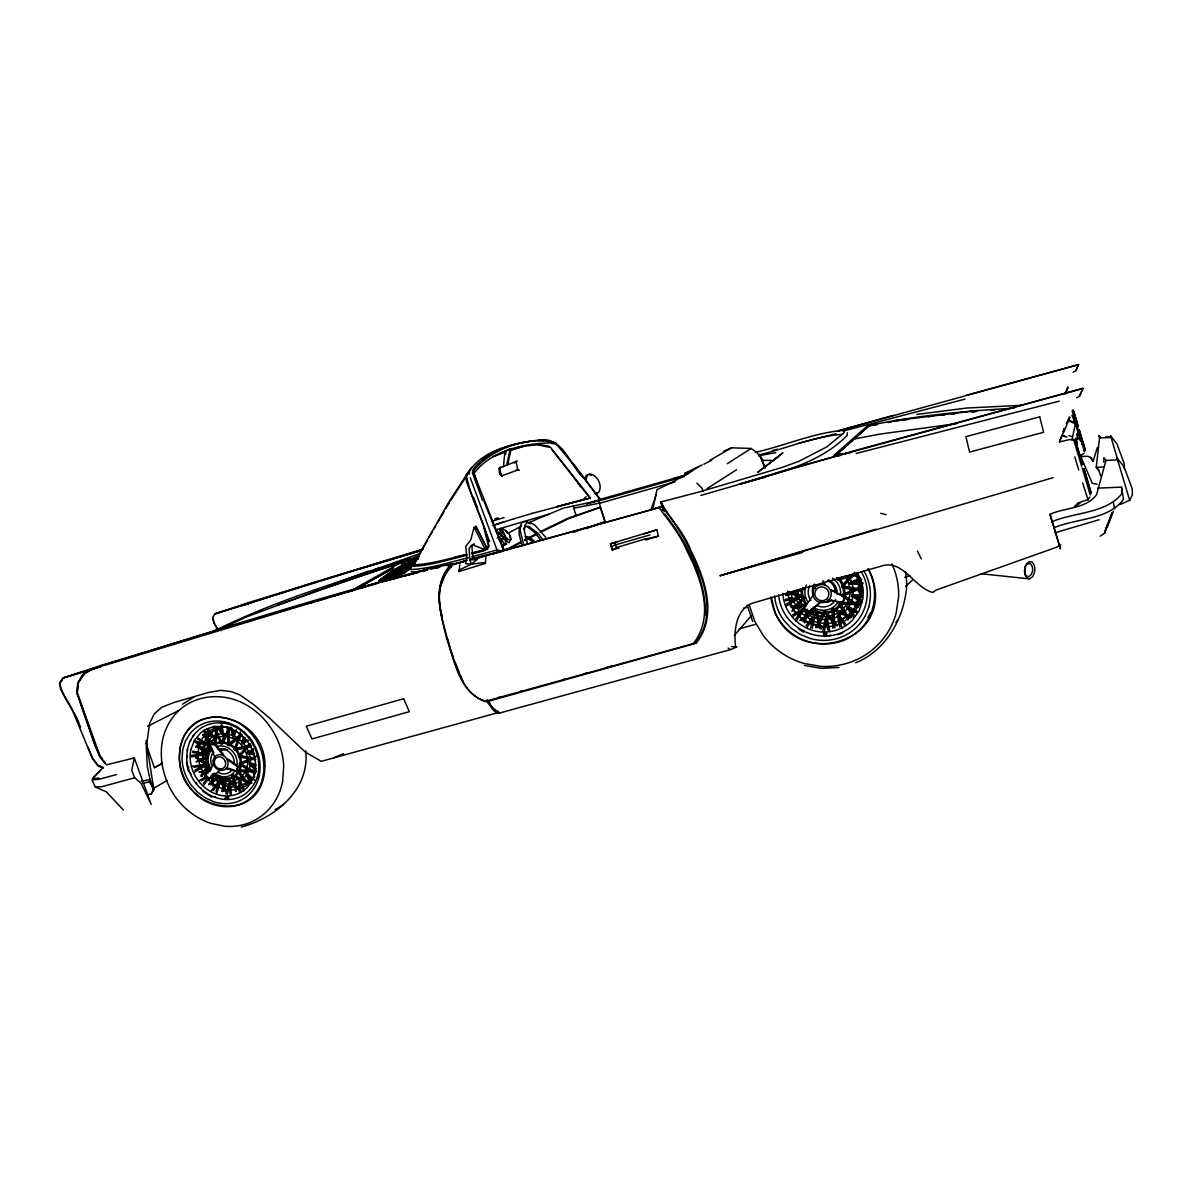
<?xml version="1.0" encoding="UTF-8"?>
<svg xmlns="http://www.w3.org/2000/svg" width="1192" height="1192" viewBox="0 0 1192 1192"><rect width="100%" height="100%" fill="white"/><g stroke="black" fill="none" stroke-linecap="round" stroke-linejoin="round"><path stroke-width="1.5" d="M499.955 467.89L500.64 473.522L502.383 476.487L499.642 474.029L498.897 468.426L500.238 466.996L499.955 467.89L517.149 461.036L514.348 462.988M407.589 565.068L407.589 563.28L416.336 560.538M402.613 567.63L402.628 565.827L414.965 562.013M395.982 571.132L396.012 569.299L413.788 563.816M211.833 784.798L212.057 776.23M390.782 574.44L390.827 572.667L412.596 565.872M386.908 576.928L386.968 575.155L410.674 567.75M833.312 626.918L833.938 608.62L834.802 627.886M212.951 785.841L213.577 773.474M1077.404 450.621L1076.838 444.571M757.68 472.434L771.477 461.811L771.582 460.335L763.252 460.395L756.771 452.438L751.124 448.445L731.62 447.82L723.44 451.276M255.714 759.349L238.281 755.46L255.46 758.142L239.503 764.728L239.622 763.118L256.489 756.115M1077.27 450.472L1076.838 442.828M459.799 564.829L458.935 571.579L485.368 563.399L485.949 555.785L484.071 555.412L473.969 558.258M1100.127 536.221L1104.507 533.241L1107.338 524.331M282.593 781.103L283.711 766.709A67.095 58.81 58.3 0 0 268.632 724.781M210.984 632.58C272.074 601.632 338.23 581.756 403.343 561.208L350.627 591.038M198.691 747.175L197.946 756.488L199.943 765.934L204.324 774.696A33.287 29.219 58.3 0 0 227.836 789.834C238.281 791.071 249.575 786.154 254.328 776.499M417.245 557.752L405.116 561.596L419.018 556.768M215.886 743.599L217.48 727.195M503.397 466.757L504.976 451.321M505.646 454.39L505.989 450.963M196.442 745.611L210.165 749.902L210.045 751.094L195.756 747.131M1098.949 435.706L1100.499 437.092L1098.964 435.765L1099.56 437.926L1096.238 467.324L1098.726 470.274L1100.693 475.906M255.669 772.386L239.696 763.103L239.532 764.504L254.954 773.951M585.689 480.376L587.507 474.803M226.107 796.882L225.199 798.804L226.674 799.162M214.053 744.344L215.975 729.012M847.423 432.741L847.065 435.512C818.546 464.493 776.737 472.926 739.353 484.295L765.726 477.083M1103.822 462.258L1103.881 457.653L1105.938 460.499L1096.566 494.71C1086.136 508.999 1064.814 507.434 1050.018 514.333L1060.344 548.633L1050.018 514.333M510.399 539.455L509.357 542.643L508.135 542.509L505.035 538.009M225.988 768.184L236.418 771.701L237.983 766.069L228.149 759.066L227.359 759.542L237.208 766.545M236.418 771.701L237.983 766.069M684.372 476.711L684.938 473.224L702.148 464.91M214.128 744.315L217.033 726.897M1076.614 397.77L1079.594 396.102L1082.917 388.383L856.959 450.055L738.399 484.459M824.551 630.583L827.024 617.694L829.915 631.581M804.63 621.986L807.178 609.216M822.569 631.939L825.534 617.769L828.023 630.434M652.709 509.669L656.971 489.674L673.659 481.508L698.84 466.668M812.274 628.258L814.911 615.951L807.103 627.201M506.689 465.074L510.176 449.012L511.189 448.669L507.688 464.701M810.694 628.11L813.451 615.43L806.12 625.785M827.829 599.963L842.953 602.943L844.547 596.67L830.392 589.697L844.323 597.028M842.953 602.943L844.547 596.67M223.649 791.413L226.867 777.706L222.114 791.488M257.71 778.212L259.364 771.135M134.309 757.948L131.731 770.39L134.696 777.735L141.163 783.397L151.205 804.391L134.309 757.948L106.565 764.832M221.846 791.384L225.467 777.154M474.982 528.786L474.088 527.222L470.795 539.916L465.789 546.353L466.787 557.707L465.55 563.622L471.183 564.263L483.758 562.52L485.368 563.399M190.377 741.469L190.795 739.934M146.139 740.515L153.857 789.611L149.477 781.907L150.103 779.553L147.361 767.007L146.273 747.071L149.626 723.32L154.349 713.74L161.829 707.258L174.151 702.446L208.511 692.477L220.744 690.347L231.218 691.628L239.994 694.936L254.447 705.202L270.271 718.716L305.316 752.092L321.274 761.33L497.854 712.697L498.48 711.594L494.874 710.045M804.809 622.954L808.161 610.483M227.314 794.349L230.563 782.563L231.293 795.109M803.333 621.837L806.701 609.619M215.961 791.875L219.432 780.253L210.939 791.116M1097.206 484.235L1092.289 483.356L1080.786 456.491L1087.789 456.268L1090.635 457.46L1093.153 461.319L1097.355 447.462M225.884 793.991L229.356 782.578L230.13 794.304M240.367 731.933L234.228 749.276L235.062 750.289L240.248 733.363M202.893 747.473L205.575 738.742A31.007 27.222 58.3 0 1 225.988 726.658M216.616 793.693L220.639 780.76L213.204 790.624M1060.969 437.211L1059.39 441.934L1069.731 439.565L1072.8 440.161M236.537 729.653L233.915 737.356L232.395 728.401M650.787 510.31L656.256 494.635M243.704 736.85L241.559 742.914L247.057 739.711M235.092 730.145L232.708 736.865L230.875 728.416M1062.921 431.847L1064.173 428.39L1064.367 430.595L1059.39 441.934M1072.13 438.865L1075.497 423.711L1071.951 415.337M1104.507 533.241L1112.076 512.739L1105.193 531.409M842.088 596.089L842.714 594.406L859.089 605.611M1107.1 527.52L1113.417 511.219M235.062 750.289L241.395 733.929L227.493 744.687L229.356 745.641L242.214 735.479M199.362 745.492L202.029 738.757L207.661 732.052L215.067 727.627M245.06 737.461L242.483 743.912L248.532 740.441M859 597.267L854.56 608.203A34.851 33.778 27.3 0 1 843.206 618.231M855.737 662.767C885.939 650.549 903.864 618.648 906.605 587.269A76.362 74.053 26.5 0 0 905.488 571.877M187.382 751.109L187.829 750.006M440.563 585.942L445.57 573.918L452.617 564.486L465.014 561.208L451.649 564.993C431.325 585.212 440.906 613.865 446.464 637.869C454.703 661.158 459.039 692.805 485.978 701.775M458.935 571.579L459.65 569.865L471.183 564.263L477.128 559.391L472.628 556.932M1079.594 396.102L1082.917 388.383M1064.367 430.595L1070.029 417.245M460.023 563.145L460.499 562.058L467.234 560.151M586.091 496.677L583.275 499.478L557.051 506.645L589.995 498.107L551.658 449.31M1073.128 372.232L1075.944 370.593L1078.536 364.618L966.086 395.357M1065.275 392.824L1067.898 386.819M1065.32 394.194L1068.077 387.951M1078.432 364.588L1075.944 370.593M1066.378 423.547L1069.298 417.096M525.18 540.632L526.685 537.339L530.44 537.845L535.312 542.137M815.671 627.439L822.942 612.613M256.355 771.641L237.044 771.567L237.834 769.987L256.161 770.375M1129.673 500.312L1132.4 494.844L1132.251 488.914L1123.996 466.683L1117.038 457.966L1129.673 500.312L1120.093 504.469M817.667 627.588L825.758 611.466L815.939 627.886M222.368 743.853L231.01 727.686M147.659 794.721L151.19 793.902L153.544 789.581L150.103 779.553L141.326 781.252M867.955 617.545L870.637 612.643M414.563 560.3L410.435 566.915L414.563 560.3L415.382 563.28M414.95 562.952L427.407 540.274M450.948 567.466L452.617 564.486L451.336 564.01L428.077 568.957L378.609 582.277L204.741 633.935L101.067 665.896L85.839 672.05L83.112 674.002L77.882 682.793L77.346 692.91L100.068 756.279M228.968 728.387L220.311 743.689L230.697 727.209M201.597 776.245L208.481 764.236L209.539 765.294L201.806 776.469M429.195 537.026L431.966 532.288M433.784 529.173L435.676 525.955M437.464 522.871L444.005 511.711M445.748 508.716L449.548 502.204L448.505 503.993M80.624 726.882L80.296 727.433C76.362 711.326 62.431 699.495 59.883 683.225M662.29 505.795L661.888 506.451C677.279 525.374 689.676 546.368 698.378 569.21C707.854 592.245 712.667 622.12 695.457 642.831L696.188 643.188C718.284 615.445 704.547 577.718 690.466 549.631C683.836 531.796 669.621 518.341 660.77 501.996L700.285 491.67L782.101 467.443L799.117 461.23L826.801 446.896L843.876 432.964L844.294 430.252C814.091 432.592 784.992 445.659 755.356 452.349M151.19 793.902L153.857 789.611M584.929 477.694L586.345 475.429L589.787 473.939C597.535 474.982 603.003 485.963 598.518 492.549L596.253 493.443M450.531 500.7L468.083 473.537M200.494 776.081L208.481 764.236M500.446 531.096L501.012 530.261L503.069 531.26L506.54 539.097M808.265 612.569L821.556 601.409L808.265 612.569L803.751 608.322L813.898 594.331M895.892 622.522L897.829 619.78M451.336 564.01C428.181 588.431 443.945 622.82 450.71 650.758C457.981 669.8 463.226 694.951 485.815 701.209L693.208 643.65C715.036 616.294 701.105 578.85 687.128 551.196C680.498 534.925 669.099 521.411 658.878 507.345L649.834 509.863M796.122 621.092L804.54 609.35L792.948 616.413M803.751 608.322L808.534 612.181M795.809 618.782L803.497 608.263L792.68 614.863M60.777 682.003L62.565 679.559M204.95 775.53L205.754 775.038L209.643 778.853L208.838 779.359L204.95 775.53L214.217 763.223M205.754 775.038L213.979 764.117M521.56 525.478L519.429 528.294L519.027 533.569L522.066 546.025M203.37 783.338L207.706 777.854M203.34 785.483L209.732 777.408M523.541 529.024L525.553 526.492L528.771 526.357L537.95 533.375L542.911 539.797M854.843 572.22L842.029 587.686L854.917 573.859M255.192 759.766L238.847 757.069L250.171 743.719M792.054 610.915L804.064 596.7L793.291 607.711L805.852 606.296M1089.92 497.094L1087.789 499.612L1077.821 503.084L1074.454 506.779L1080.041 503.158M734.332 635.44L751.228 615.817M1084.213 453.124L1079.475 456.298M102.81 767.857L92.38 778.599L98.996 778.063M237.089 771.135L237.968 770.166L249.426 784.619M842.535 584.825L852.206 574.35M238.385 755.743L249.62 743.689M471.764 467.264L466.281 474.669C470.408 499.314 485.457 521.336 488.854 546.264L487.811 548.32L484.071 550.734L472.047 553.922M238.787 757.203L250.767 744.717L233.915 748.948L251.348 745.76M792.263 611.198L803.706 599.278M413.713 564.233L411.613 566.379C430.267 565.827 448.684 559.54 466.892 555.293M94.183 776.573L100.545 770.151M241.231 827.039C274.026 818.502 308.087 791.235 306.001 754.178A67.825 59.749 58.3 0 0 305.822 750.841M850.239 618.007L832.195 609.455L833.506 608.278L851.535 616.949M208.972 783.889L217.153 776.573M905.488 586.464L912.297 580.355M226.033 798.074L225.199 798.804L228.655 798.625L226.584 798.938L228.089 796.331M210.507 784.694L219.715 776.677L218.508 775.351M249.128 783.129L231.978 776.096L233.23 775.009M472.852 557.633L477.128 559.391L469.976 560.076L468.992 548.737L471.168 545.474L474.446 543.969L471.898 546.279L472.852 557.633L469.976 560.076L471.183 564.263M208.838 779.359L221.593 769.138M771.477 461.811L782.965 452.781L757.71 472.39M413.55 562.147L417.766 558.869M769.049 463.748L778.287 456.655M84.945 673.331L77.763 683.299L77.227 693.193L94.913 744.434L99.979 755.996L105.522 763.655M208.734 784.545L219.715 776.677M1053.49 528.011C1075.363 518.222 1108.709 520.204 1123.445 499.299L1121.493 487.141L1097.668 488.124M800.294 619.825L813.808 610.2M1051.597 521.872C1074.26 511.979 1106.578 513.856 1122.447 492.967L1121.493 487.141M240.769 606.043L309.264 583.931L422.057 549.631M227.493 744.687L242.125 734.749M801.918 620.749L816.997 610.528L799.981 620.555M686.234 474.938L690.719 471.943M410.793 567.675C402.196 575.84 389.233 578.343 378.505 580.981C390.276 571.415 403.715 562.877 418.556 558.884M727.358 463.658L751.124 448.445M707.02 488.675L736.582 469.693M182.48 704.159L194.192 696.918M785.722 606.445L798.118 599.01L797.686 597.624L785.319 599.367M201.269 780.969L207.319 777.393M611.422 546.726L610.572 543.716L617.352 541.675L614.908 542.941L616.473 547.694L612.226 549.974L610.572 543.716L656.837 529.814L658.431 536.162L643.367 539.484L617.709 547.188L616.324 547.977L618.976 547.962L612.226 549.974L611.422 546.726L614.789 545.057L649.998 534.925M354.501 589.891L393.494 568.167M152.65 788.94L167.059 780.477M199.019 780.715L206.484 776.35M503.68 529.516L500.327 528.488L499.686 529.501L502.041 536.355L504.484 538.292L501.34 540.125L504.678 543.91L506.421 544.163L504.484 538.292L495.559 529.948L499.627 533.807M351.953 590.83L362.994 584.408M356.05 589.042L359.12 587.269M194.117 772.371L206.112 765.473L205.68 764.251L192.001 766.322M215.067 757.546L209.509 745.432L210.314 744.97M214.992 743.644L214.188 744.106L223.023 755.311L223.813 754.834L214.992 743.644L209.509 745.432M709.732 460.425L731.62 447.82M786.318 604.15L797.686 597.624L795.511 599.174L798.118 599.01L785.26 600.828M363.739 584.616L393.539 568.152M218.449 728.521L221.518 726.792M145.796 743.123L154.409 767.693L162.365 763.238M194.892 770.256L205.68 764.251L203.579 765.666L206.112 765.473L193.849 767.305M193.059 735.941L194.013 735.419M253.479 748.904L247.37 752.241L247.802 753.478L254.313 754.774M1060.761 544.923L1056.365 547.307L935.929 590.129L932.74 592.454C913.996 587.656 902.985 558.571 881.007 566.2L752.316 603.197C735.673 609.544 733.736 631.462 735.553 646.973L736.924 646.913L730.398 649.64L499.776 712.98L496.11 711.371L490.702 705.738M507.494 549.78L520.978 542.598M521.321 541.585L504.663 550.421M588.133 527.192L475.623 558.288L506.749 549.303L503.337 550.004M525.702 540.095L536.981 534.15M524.435 539.931L537.383 533.137M154.409 767.693L162.589 763.431M91.248 669.8L82.904 674.761L77.763 683.627L77.093 693.789L94.913 745.402L99.934 757.084L105.522 763.893M401.361 564.069L404.505 562.445L401.436 564.054M501.653 546.651L506.421 544.163M219.015 629.853L246.535 616.785M147.629 726.315L178.636 710.551M501.534 545.519L504.678 543.91M253.598 750.483L247.802 753.478L248.83 752.688A26.284 23.05 58.3 0 0 217.957 734.421M663.288 505.736L661.888 506.451L660.77 501.996L662.454 504.484M660.368 507.539L661.769 506.823L666.611 512.024M540.2 532.452L567.794 519.071L600.44 507.196L598.831 500.64L600.5 499.627L572.726 462.898M540.617 531.438L568.271 518.088L600.44 507.196L605.417 522.528M499.21 540.259L503.873 537.905L495.738 530.44M499.686 540.721L504.484 538.292M703.831 464.254L711.803 460.216M520.532 526.67L507.762 533.301L505.944 531.409M528.712 522.647L563.622 508.03L598.831 500.64L586.389 503.814L599.963 499.746M842.297 594.51L842.357 596.253L862.516 586.494M239.503 764.728L255.416 757.069M405.116 561.596L417.587 557.588M860.132 578.045L850.03 582.59L850.462 583.976L862.636 584.661M506.287 450.74L510.176 449.012M788.881 594.719L792.188 593.258M861.548 579.148L850.462 583.976L852.34 582.903L850.03 582.59L863.231 583.022M492.594 456.715L505.229 451.232M829.066 635.738L830.63 635.053M196.74 761.405L207.751 756.741L197.857 759.781L207.408 765.07M333.76 757.784L343.534 753.672M843.936 593.825L862.01 586.3M842.357 596.253L862.725 587.76M419.346 556.306L414.429 558.333L419.316 556.306M418.467 555.785L403.283 562.073L370.757 572.369L277.915 604.97M328.739 586.047L333.834 583.961M595.091 494.054L597.371 493.145M573.888 532.317L578.582 530.514M786.69 594.763L803.721 588.178L803.974 589.623M495.082 456.029L504.738 452.319M245.15 617.396L316.297 590.994L403.894 561.775L403.343 561.208M501.757 475.832L517.835 469.976L519.235 470.318L516.032 470.17M586.166 528.652L605.119 521.783L580.146 529.904M334.594 583.38L368.805 571.013M335.548 583.335L420.031 553.55M349.777 578.999L356.617 576.526M363.441 574.157L368.581 572.205M834.653 624.593L823.761 611.451L825.371 610.87M496.796 529.531L549.08 514.095M837.663 634.74L842.729 632.967M493.995 525.136L513.99 518.729M492.892 525.553L504.35 521.575M370.28 571.579L377.194 569.284M394.537 563.19L410.361 557.811M92.663 669.338L101.886 666.194L63.146 677.95L59.6 682.718L60.643 689.319L71.222 707.512L92.454 758.544L97.684 765.622L103.466 768.274M656.837 529.814L643.829 533.897M497.094 538.009L500.387 536.907M196.054 762.016L206.544 758.529M858.225 586.196L861.712 585.063M243.451 605.119L249.471 603.167M785.632 595.493L802.305 590.159M859.164 591.917L862.665 590.8M904.698 577.345L909.943 575.662M509.803 450.695L523.288 446.404M684.938 473.224L692.209 470.944M404.386 564.993L414.92 561.7M399.186 567.645L415.099 562.684M394.82 570.149L413.177 564.427M393.405 570.998L413.46 564.725M359.969 568.837L214.992 613.835L212.549 617.635L213.994 622.999L218.032 629.972M389.501 573.471L411.329 566.662M384.241 576.943L409.765 568.971M382.781 577.792L408.379 569.821M379.026 581.07L404.907 573.024M406.07 564.099L414.831 561.387M400.899 566.736L415.025 562.386M397.517 568.45L413.49 563.518M392.123 571.773L413.862 565.068M388.19 574.261L410.093 567.526M385.552 576.004L411.046 568.167M381.365 578.642L407.053 570.745M380.471 579.446L406.144 571.564M379.935 580.146L405.772 572.205M103.54 665.702L307.134 604.016M390.365 578.835L395.55 577.256M739.338 484.28L782.995 470.81L1082.813 388.488M743.629 608.233L747.146 607.16M787.703 594.778L791.22 593.705M1099.143 519.757L1055.293 532.675M492.132 521.172L504.112 517.566M359.895 568.867L421.864 550.287M359.507 569.046L421.491 550.451M1053.177 477.649L720.162 575.662L875.882 529.203M785.364 593.705L803.721 588.178M423.205 549.095L248.905 602.496L214.992 613.835L249.396 603.197M375.018 569.269L380.322 567.675M658.431 536.162L645.826 539.931L646.854 538.739L645.185 538.963M307.655 603.793L312.93 602.228M316.446 601.185L325.237 598.578M332.27 596.492L341.061 593.884M348.094 591.798L353.368 590.234M360.401 588.148L377.998 582.948M308.803 603.539L379.19 582.799M494.665 518.833L498.137 517.82M513.558 518.833L532.481 513.32M100.828 666.417L63.146 677.95L101.871 665.121C210.135 632.877 317.445 596.849 427.198 569.925L421.73 571.46M700.822 495.44L737.595 484.816M759.408 454.808C786.839 448.326 814.062 436.257 842.118 434.365M672.586 478.841L684.998 475.295L600.604 499.239M652.858 509.371L661.769 506.823L506.913 549.899M499.642 474.029L501.012 473.641M598.727 500.908L683.24 476.875M599.025 503.441L675.03 481.866M477.307 558.243L485.949 555.785M696.188 643.188L488.541 701.209L487.647 700.509M893.374 415.397L838.006 430.923L1078.536 364.618M772.237 450.665L777.437 449.205M498.539 539.395L503.873 537.905M720.162 575.662L802.723 552.432M590.934 526.342L651.085 509.878M498.316 697.543L501.877 696.56M519.682 691.613L523.243 690.63M562.549 679.708L566.14 678.71M584.08 673.733L587.656 672.735M605.596 667.758L612.763 665.777M739.07 628.869L755.058 624.474M531.96 513.454L590.442 498.003L550.406 447.268L548.082 445.957L538.68 444.631L523.973 446.18L510.34 449.846M134.696 777.735L101.931 786.69L95.36 787.122L92.022 779.896L98.772 779.359L116.607 774.532M468.322 557.722C448.997 562.475 429.463 568.882 409.556 569.627M471.913 556.753L496.99 549.989L502.681 551.091M594.912 501.251L600.187 499.835C586.702 481.374 572.682 463.286 557.782 445.942C555.606 443.692 552.388 443.513 549.497 442.932C522.677 443.439 490.568 451.172 473.835 473.567L504.261 550.436M843.131 431.087L965.028 399.111M381.082 582.277L400.601 577.062M404.013 576.183L418.332 572.324M489.644 541.555L466.415 481.538L465.7 476.308L468.083 472.36L448.579 502.532L413.132 564.889C431.206 564.188 449.146 558.527 466.787 554.355M472.181 552.924L484.742 549.601L488.556 546.01L483.505 526.626M385.031 581.04L395.565 578.269M399.082 577.345L418.422 572.264M421.938 571.341L427.213 569.955M475.906 558.363L481.285 556.947M484.861 555.993L502.786 551.285M798.268 443.424L835.994 433.679M869.281 426.125L871.278 425.604M464.82 561.119L452.215 564.412C439.163 578.552 436.302 598.548 442.411 616.383M856.228 453.452L1059.271 401.138M491.685 554.071L496.915 552.745M858.106 573.069L836.62 578.433L858.166 574.529M455.284 557.305L460.485 556.023M454.212 557.677L466.355 554.667M471.555 553.371L483.699 550.346M837.767 580.102L858.449 574.946M235.182 750.364L251.184 746.386M142.533 783.338L149.477 781.907M873.751 424.263L867.299 425.991L833.789 455.448L849.956 452.856M758.38 455.791L775.783 452.677M430.521 569.195L439.014 567.392M436.242 567.958L439.878 567.183M447.149 565.649L450.8 564.874M573.456 505.646L573.71 508.194L599.129 503.188M848.525 452.975L835.547 455.016L868.789 425.633C916.559 415.427 965.535 410.957 1014.258 408.171M853.502 439.148L879.8 434.126L957.057 423.562M661.769 506.823L658.878 507.345M232.112 775.634L233.349 775.396L237.014 788.821L225.243 777.646L240.382 791.116M873.825 425.067L877.461 424.412L873.721 425.097M427.183 569.821L414.697 572.086L411.3 571.683M888.204 422.475L891.825 421.819M214.739 725.958L221.935 743.748L221.056 743.912L213.264 726.658M837.306 456.029L840.122 455.582M190.675 756.965L204.324 754.998L192.463 752.286M893.523 420.776L977.827 410.48M893.806 421.447L899.051 420.746M902.672 420.255L908.274 419.45M928.166 416.723L933.589 415.978M790.892 606.311L806.746 604.18M916.782 414.414L966.816 408.022L1023.302 405.235M190.482 755.46L204.428 753.731L192.821 751.124M940.741 415.159L944.302 414.786M951.41 414.011L954.971 413.639L951.261 414.056M970.973 411.91L976.308 411.344M940.562 415.218L944.124 414.831M972.642 411.762L976.203 411.374M228.79 797.314L225.392 797.239M199.109 771.865L209.315 770.941M534.284 440.757C511.159 443.96 482.879 450.561 469.32 471.257L469.425 474.178M537.652 440.474L544.118 440.459M826.816 635.157L823.523 634.621M990.835 410.346L994.471 410.123L990.701 410.391M1105.938 460.499L1117.574 459.799M202.536 773.042L207.93 772.744M791.16 606.862L805.777 606.087M839.004 667.445L821.541 668.31L804.377 665.449M1105.684 436.883L1110.87 436.689L1110.646 435.944L1116.844 443.692L1124.19 463.494L1124.324 468.799M237.044 771.567L256.429 770.807M1099.56 437.926L1111.108 437.524L1118.2 461.304M786.422 594.51L791.846 594.316M860.386 603.435L838.796 604.135L859.939 604.493M1103.196 467.041L1096.223 467.249L1098.726 470.274M788.493 597.877L792.159 597.877M826.98 633.682L823.612 633.28M199.243 772.237L208.049 772.356M841.314 602.452L860.579 603.003M225.02 790.996L218.196 775.858L219.835 775.918M861.786 595.3L851.416 594.57L862.084 600.261M862.084 596.79L851.177 596.03L862.397 602.422M214.471 796.852L215.618 796.927M495.544 712.294L499.776 712.98M538.054 444.839L549.929 447.417M981.314 573.769L1029.113 578.85M731.754 646.526L735.553 646.973M794.066 607.98L799.415 608.665M526.089 538.903L529.561 539.41L533.062 542.464M524.987 536.787L528.98 537.398A20.592 6.809 61.7 0 1 534.195 541.987M254.596 753.359L247.37 752.241L248.83 752.688A26.284 23.05 58.3 0 1 235.047 783.442A26.284 23.05 58.3 0 1 211.565 776.499M856.079 601.677L859.7 602.243M843.623 587.969L861.935 591.277M862.874 589.593L841.522 585.719L862.859 591.008M831.435 600.261L843.191 602.571M256.056 765.502L249.009 764.072L255.565 770.047M195.771 746.892L210.165 749.902M588.654 474.55L591.381 475.146M255.61 764.221L249.128 762.791L256.28 768.691M195.369 742.601L206.991 745.209L197.708 739.04M194.147 740.768L207.557 744.121L197.023 737.356M880.828 513.275L886.178 514.735M823.702 626.903L808.012 622.447A45.236 43.866 26.7 0 1 804.898 620.63M1068.971 435.587L1072.13 436.615M236.314 786.303L242.691 788.389M790.43 591.739L802.737 595.866M226.778 767.693L237.193 771.209M1061.774 435.289L1066.944 437.077M1061.625 435.393L1065.097 436.63M1068.524 420.225L1075.691 422.847L1075.81 423.965L1068.568 420.776M788.508 592.752L804.57 598.652L787.986 591.634M231.978 776.096L250.096 782.742M832.195 609.455L851.624 617.441M472.852 544.878L485.591 549.899M95.36 787.122L106.282 791.786L123.417 810.009M234.899 775.739L251.661 782.98M497.854 712.697L494.188 711.102L487.141 701.909M228.417 722.814L236.806 726.539L244.435 732.171M228.849 727.09L229.013 745.522L228.015 745.075L227.21 726.897M97.789 765.011L103.421 767.633M499.15 712.578L495.276 710.745L491.104 706.439L487.23 699.808M196.278 757.68L207.468 763.178M98.742 765.89L103.168 768.065M526.775 526.268L535.223 533.018L540.617 540.006M856.929 613.06L846.499 607.101L853.576 616.905M530.663 523.809L526.864 521.649L522.96 521.723L520.636 524.733L520.144 530.5L523.705 544.669M858.463 612.271L847.288 605.834L854.932 615.906M798.908 629.287L803.572 632.058M195.518 757.769L208.987 765.964M202.998 731.247L213.532 738.042L206.738 728.491M202.878 791.384L211.863 797.18M200.122 787.465L201.21 788.165M239.696 763.103L255.013 773.548M203.981 730.115L214.545 737.446L208.108 728.714M843.549 597.117L858.255 607.369M728.163 648.076L730.398 649.64M555.919 443.096C528.935 434.946 490.553 449.041 473.418 471.034L478.752 487.752M662.052 509.55L664.838 511.592M210.597 776.096L221.444 784.187A31.007 27.222 58.3 0 0 254.552 775.068M842.714 594.406L858.434 606.922M202.864 734.957L213.83 744.195M252.779 779.821L245.805 773.697L250.305 783.695M255.535 781.013L246.371 772.595L251.721 783.218M202.715 735.136L213.279 744.836M696.933 483.296L701.775 487.915L703.206 491.119M228.015 778.361L240.441 790.773M802.976 630.225L804.183 631.417M203.936 734.034L213.949 744.091M823.761 611.451L837.097 625.889M99.979 755.996L102.303 758.693M824.328 635.828L824.775 632.505L826.101 632.609L825.743 635.917M826.399 612.122L837.216 625.368M197.649 743.018L207.304 755.221M664.942 514.035C686.979 542.822 705.59 577.777 705.44 614.819M1073.992 420.344L1075.08 423.771M585.257 479.467C571.102 467.92 564.978 440.22 543.805 439.669C518.55 441.86 487.796 448.386 472.553 470.423L472.524 473.164L482.522 500.357M545.787 537.383L535.119 525.329L530.485 522.692L526.879 522.767L524.778 525.568L524.301 530.857L527.385 543.328M96.746 763.64L92.603 758.127L87.984 747.265M238.191 772.61L248.16 785.886M216.288 726.36L222.71 735.106L220.848 725.794M197.336 744.344L207.557 758.35L197.47 743.435M844.577 625.025L837.291 614.863L839.838 627.037M845.62 623.982L838.587 614.163L841.91 628.437M1088.147 500.133L1082.634 482.894M249.113 737.058L253.3 743.197M237.968 770.166L247.623 784.545M218.464 726.837L223.932 735.077L221.295 723.172M577.747 482.537L580.549 486.813M1082.202 467.935L1090.173 494.889M1090.635 457.46L1093.168 461.393M190.303 772.803L191.122 774.1M196.024 782.473L196.725 783.636M868.312 568.614C905.965 643.263 784.813 677.637 770.986 598.354M204.532 765.741L208.004 771.656M856.452 574.484L859.03 578.954M855.826 575.483L858.419 579.953L859.641 595.195L853.934 609.291A34.955 33.868 27.4 0 1 812.452 620.734L799.683 611.854L792.009 598.593L791.577 593.571M861.131 571.743C872.797 589.98 867.106 616.264 849.181 628.363A43.508 42.122 27.7 0 1 821.184 635.992C807.878 634.963 795.481 628.184 787.331 617.62A43.985 42.584 27.9 0 1 778.674 594.927M822.838 580.608L825.371 585.019M823.434 582.426L825.117 585.361M849.106 618.32L840.047 602.496L848.287 619.825M488.541 701.209L491.804 706.916M839.481 605.327L847.646 619.736M485.636 550.197L474.088 527.222M214.292 623.222L218.21 630.151M1075.542 423.249L1076.972 428.211L1075.884 424.65M1079.475 435.155L1079.818 436.183M1081.561 466.221L1073.59 439.297M516.136 462.183L517.835 469.976M213.293 726.315L221.935 743.748M917.453 551.077L921.297 558.869M218.196 775.858L226.078 791.801M789.164 600.097L793.917 609.946A37.548 36.371 27.5 0 0 821.795 626.426C848.704 630.121 870.756 599.218 857.972 575.065M243.779 790.996L238.743 780.313L239.488 792.874M211.014 746.49L213.785 752.539M605.312 522.781L600.336 507.449M244.241 789.73L239.771 779.717L240.978 792.576M460.35 675.223L463.152 681.824M765.175 467.89L759.453 454.241L764.981 467.905M220.505 777.497L226.45 791.816M503.769 550.704L483.699 500.506M459.65 673.569L455.046 662.022M475.817 503.411L477.679 508.313M496.99 549.989L470.229 477.649M473.418 497.049L475.221 501.832M450.412 649.163L453.303 657.209M749.544 605.804L754.76 621.434L763.342 635.649A75.886 73.472 27.8 0 0 804.302 663.542L820.811 666.373A75.737 73.323 27.8 0 0 868.104 653.052A75.886 73.472 27.8 0 0 896.161 613.075L898.634 596.611A75.737 73.338 27.8 0 0 891.914 563.801M747.235 605.208L752.673 621.509M1078.611 431.608L1077.732 429.15L1084.437 451.515L1084.079 450.055M573.71 508.194L575.989 515.197M1074.603 419.375L1075.095 420.94M1081.695 443.022L1082.187 444.571M1117.038 457.966L1117.262 458.726M1073.903 411.583L1078.268 426.676L1073.068 409.825M1074.812 456.849L1078.73 469.976M212.757 618.082L213.785 621.509M1080.25 440.951L1079.341 437.851M1110.646 435.944L1111.108 437.524M820.841 628.795L815.194 609.633L819.485 628.408M447.104 637.884L449.935 647.554M205.352 731.337L210.284 748.263M1081.561 441.964L1082.083 443.752M1074.514 418.452L1075.05 420.314M1072.07 410.823L1077.404 428.047L1077.076 426.691M204.532 732.365L209.241 751.318L205.024 731.635M814.508 584.244L815.373 587.82M814.255 584.587L815.119 588.178M232.544 777.422L235.882 791.339M817.295 611.466L821.213 628.81M1113.268 502.353L1114.639 508.671M186.503 762.478L188.321 771.298M233.349 775.396L236.225 791.518M787.688 591.187L788.881 598.324M186.995 755.892L187.263 757.456M509.759 535.506L510.191 538.143M782.891 593.422C783.591 613.15 800.428 629.719 819.783 631.835A40.066 38.785 27.8 0 0 852.34 620.257L859.223 610.766L862.725 599.502A40.617 39.321 27.8 0 0 857.525 573.248M201.82 750.975L203.668 764.251M771.194 596.968L775.098 612.688A53.64 51.941 27.7 0 0 798.536 637.72C812.408 644.708 828.976 646.109 843.549 640.432A53.625 51.927 28 0 0 868.849 618.037C875.986 604.21 876.373 587.656 870.324 573.367A53.61 51.897 28 0 0 868.014 568.882M227.493 727.031L229.013 745.522M859.179 580.638L860.266 594.138M188.574 766.843L188.649 768.095M832.165 610.781L832.865 628.303M212.28 774.681L212.549 785.573M283.741 804.108A67.81 59.734 58.3 0 1 275.129 809.547M268.707 724.825A67.229 58.915 58.3 0 0 233.051 699.168C215.633 694.042 196.054 696.649 181.676 708.137A67.229 58.915 58.3 0 0 162.037 742.795C159.221 762.21 164.615 782.131 176.133 797.925A67.229 58.915 58.3 0 0 210.865 823.359L224.424 826.22A67.095 58.795 58.3 0 0 262.031 815.566A67.229 58.915 58.3 0 0 282.653 781.222M205.814 738.206A40.185 35.373 58.3 0 1 207.885 731.128M214.426 744.851A18.327 16.062 58.3 0 1 236.18 750.781A18.327 16.062 58.3 0 1 236.135 773.906A18.327 16.062 58.3 0 1 214.366 774.338M210.001 769.406A18.327 16.062 58.3 0 1 210.537 748.054M233.87 772.476A15.973 14.006 58.3 0 1 214.59 773.221M211.252 769.615A15.973 14.006 58.3 0 1 211.237 750.319M217.287 746.401A15.973 14.006 58.3 0 1 231.725 750.543A15.973 14.006 58.3 0 1 236.97 765.562M219.835 751.213A10.385 9.119 58.3 0 1 227.627 749.768M222.576 749.753A10.385 9.104 58.3 0 1 227.344 749.872M228.462 722.963A42.718 37.429 58.3 0 0 189.751 734.093L185.296 741.29L182.719 749.753L182.048 758.812A42.957 37.637 58.3 0 0 191.301 785.185L197.619 792.248L205.084 797.746L213.368 801.59A42.718 37.429 58.3 0 0 252.153 791.026A42.986 37.652 58.3 0 0 259.364 775.143M244.375 732.32A42.718 37.429 58.3 0 1 259.29 775.277M209.747 770.762A23.259 20.413 58.3 0 1 221.831 736.582A23.259 20.413 58.3 0 1 247.087 766.65A23.259 20.413 58.3 0 1 213.055 774.696M246.55 783.01A30.918 27.163 58.3 0 1 241.544 784.783M208.004 737.654A30.918 27.163 58.3 0 1 215.141 729.921M216.586 728.997A30.918 27.163 58.3 0 1 223.083 726.33M254.745 776.513A30.918 27.163 58.3 0 1 248.07 782.205M208.287 772.684A26.284 23.05 58.3 0 1 204.339 765.189A26.284 23.05 58.3 0 1 208.049 740.903M209.181 739.666A26.284 23.05 58.3 0 1 216.363 734.957M231.665 770.404A12.948 11.339 58.3 0 1 217.704 772.163M211.52 764.534A12.948 11.339 58.3 0 1 213.338 752.435M218.24 749.276A12.948 11.339 58.3 0 1 234.332 763.208M229.236 768.885A10.385 9.119 58.3 0 1 226.063 769.093M212.31 773.891A19.266 16.897 58.3 0 0 229.847 779.002A19.281 16.897 58.3 0 0 240.114 756.13A19.281 16.897 58.3 0 0 217.138 742.527A19.281 16.897 58.3 0 0 213.845 743.868M210.135 771.388A19.266 16.897 58.3 0 1 206.991 765.413A19.281 16.897 58.3 0 1 209.703 747.25M841.179 602.109A20.681 20.026 27.8 0 1 811.856 608.844M806.671 604.001A20.681 20.026 27.8 0 1 802.946 587.373M836.978 577.777A20.681 20.026 27.8 0 1 843.072 597.147M838.14 602.109A18.029 17.463 27.8 0 1 813.048 607.19M808.146 602.452A18.029 17.463 27.8 0 1 806.448 584.974M832.448 578.12A18.029 17.463 27.8 0 1 840.554 595.225M774.606 595.881A48.499 46.95 27.9 0 0 783.919 620.406L791.19 628.244L799.996 634.293L809.949 638.405A48.231 46.682 27.9 0 0 858.672 625.115A48.529 46.98 27.9 0 0 868.804 606.758M812.825 594.227A11.711 11.354 27.6 0 1 814.464 584.482M841.835 609.902A26.239 25.419 27.6 0 1 808.802 611.362M805.047 608.069A26.239 25.419 27.6 0 1 797.85 591.262M844.904 576.302A26.239 25.419 27.6 0 1 842.997 608.784M801.888 618.484A45.236 43.866 26.7 0 1 799.027 616.1M796.39 613.508A45.236 43.866 26.7 0 1 792.933 609.365M791.905 607.92A45.236 43.866 26.7 0 1 789.998 604.851M863.902 570.834A48.231 46.682 27.9 0 1 868.715 606.937M832.612 618.529A29.651 28.712 27.6 0 1 796.092 598.697A29.651 28.712 27.6 0 1 794.811 591.336M834.37 617.977A29.636 28.712 27.6 0 0 852.012 583.007A29.636 28.712 27.6 0 0 849.226 576.853M838.974 577.956A21.754 21.069 27.7 0 1 843.832 586.389A21.754 21.069 27.7 0 1 829.438 612.822A21.754 21.054 27.8 0 1 810.679 609.604M835.562 599.665A14.602 14.14 27.8 0 1 816.684 605.476M810.888 600.619A14.602 14.14 27.8 0 1 808.876 596.551A14.602 14.14 27.8 0 1 809.755 585.719M828.738 579.893A14.602 14.14 27.8 0 1 837.171 594.376M812.318 588.252A11.86 11.488 27.6 0 1 813.376 585.466M827.844 580.31A11.86 11.488 27.6 0 1 835.071 587.909M831.331 600.127A11.86 11.488 27.6 0 1 827.278 602.198M835.026 587.924A11.86 11.488 27.6 0 1 835.503 592.454M827.606 580.787A11.711 11.354 27.7 0 1 834.653 588.103A11.711 11.354 27.7 0 1 835.056 592.469M829.796 600.768A11.711 11.354 27.7 0 1 827.114 601.96A11.711 11.354 27.6 0 1 821.258 601.96M806.001 605.208A21.754 21.054 27.8 0 1 802.231 598.056A21.754 21.069 27.8 0 1 801.352 588.818M1078.402 434.26L1078.388 435.214L1077.419 429.85L1078.402 434.26M179.962 748.621L179.292 758.499L180.737 768.467L184.119 778.093A47.516 41.645 58.3 0 0 204.473 800.637C215.543 806.79 229.147 808.876 241.112 804.034A47.501 41.631 58.4 0 0 260.392 784.932C265.622 772.371 264.669 758.082 259.2 745.775A47.501 41.616 58.3 0 0 238.489 722.948C227.27 716.735 213.547 715.081 201.537 720.013A47.501 41.631 58.3 0 0 182.629 739.413L179.962 748.621M187.308 749.604L186.682 757.993A38.963 34.151 58.3 0 0 195.265 782.444C202.148 791.518 212.295 798.044 223.709 799.355A38.546 33.778 58.3 0 0 245.999 793.291C272.804 772.163 253.926 725.138 221.503 722.963A40.439 35.447 58.3 0 0 199.243 729.37L193.73 734.928L189.662 741.841L187.308 749.604M264.952 765.458C264.639 828.321 179.321 812.274 179.396 758.097C179.336 694.757 265.518 710.7 264.952 765.458M190.899 749.515C186.518 770.136 201.448 792.397 222.382 795.66A35.492 31.111 58.3 0 0 248.16 786.228L253.24 778.063L255.46 768.244A35.983 31.543 58.3 0 0 245.269 738.876L237.193 731.918L227.776 727.671A36.52 32.005 58.3 0 0 200.509 733.08L194.46 740.351L190.899 749.515M1025.031 566.945L1024.464 571.43L1025.284 575.572L1027.251 578.165L1029.903 578.716L1032.54 576.779C1035.327 572.443 1036.057 565.991 1032.168 562.102L1029.545 561.626L1026.863 563.414L1025.031 566.945M1025.105 567.526L1025.284 574.246L1026.774 576.258L1028.83 576.645C1033.091 574.186 1033.986 567.377 1030.588 563.861L1028.532 563.443L1026.401 564.844L1025.105 567.526M1078.045 438.269L1077.821 439.356L1076.942 433.813L1078.045 438.269M1077.121 442.634L1076.763 443.782L1076.108 438.045L1077.121 442.634M501.683 528.697L501.474 531.23L505.93 537.771L509.64 540.244L511.323 539.38C510.295 534.701 506.6 529.561 501.683 528.697M838.87 452.483L834.907 456.044L868.253 426.483L838.87 452.483M403.671 698.721L306.24 726.256L312.006 738.921L409.333 711.698L403.671 698.721M1039.737 416.842L965.893 436.659L969.573 452.081L1043.596 432.279L1039.737 416.842M1083.96 468.709L1091.261 493.354L1083.96 468.709M487.453 549.244L475.861 526.298L487.453 549.244M1082.604 464.567L1075.095 439.55L1082.604 464.567M1085.331 450.248L1079.177 429.731L1085.331 450.248M1078.089 431.519L1076.942 426.349L1078.089 431.519M213.204 760.422A8.195 7.182 58.3 0 0 223.291 770.241A8.195 7.182 58.3 0 0 225.288 757.009A8.195 7.182 58.3 0 0 213.204 760.422M225.363 761.39A6.481 5.677 58.3 0 0 217.927 756.98A6.481 5.677 58.3 0 0 214.635 764.4A6.481 5.677 58.3 0 0 222.055 768.795A6.481 5.677 58.3 0 0 225.363 761.39M813.257 596.045A9.253 8.955 27.9 0 0 824.789 602.258A9.253 8.955 27.9 0 0 830.869 591.113A9.253 8.955 27.9 0 0 819.306 584.899A9.253 8.955 27.9 0 0 813.257 596.045M828.604 591.932A7.316 7.077 28 0 0 819.738 587.135A7.316 7.077 27.9 0 0 815.104 595.702A7.316 7.077 27.9 0 0 823.955 600.5A7.316 7.077 28 0 0 828.604 591.932"/></g></svg>
